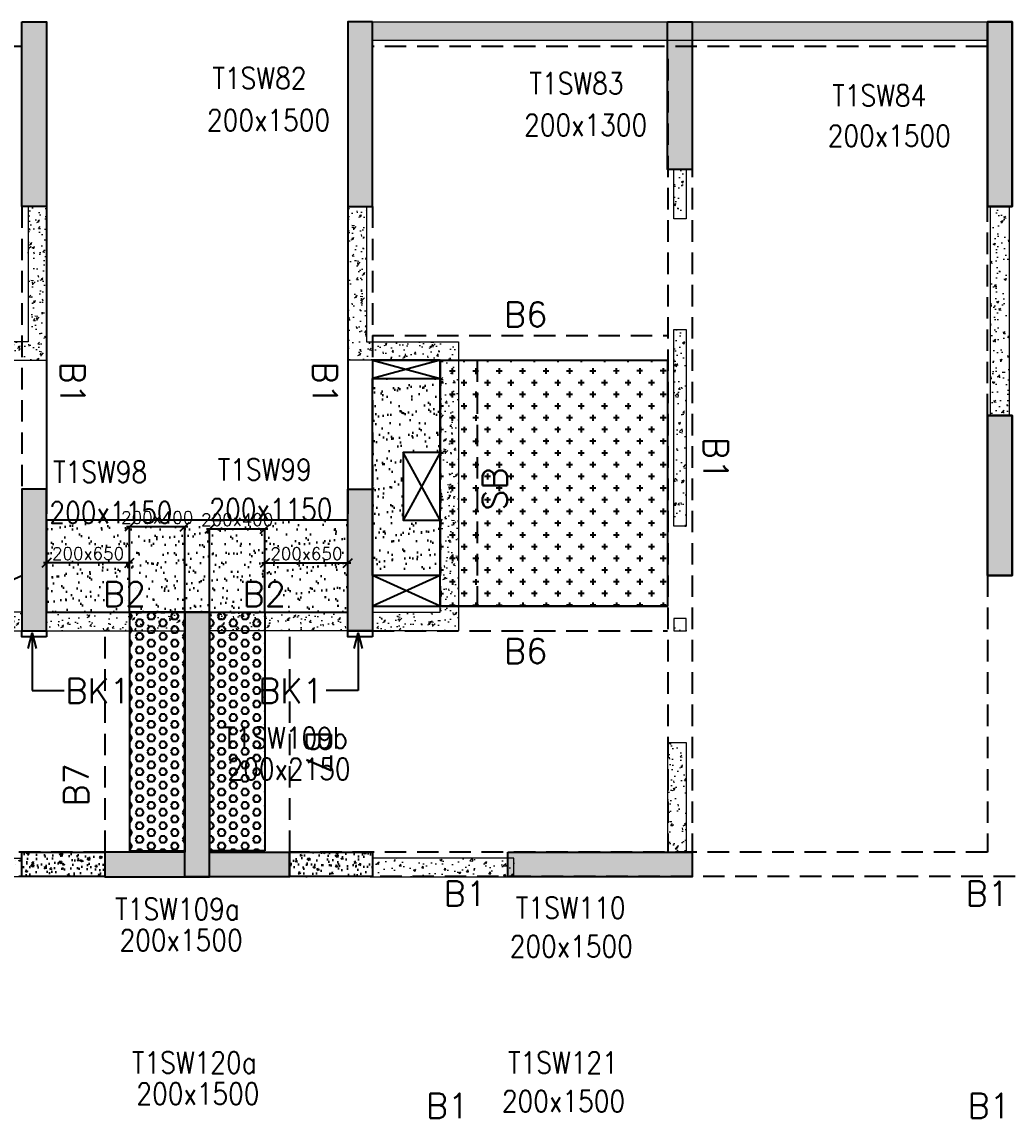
# Model space of a CAD drawing. Header units: millimetres. Extents: x 1078357 to 2594950, y -4969473 to -4636555.
# Drawn here: x 1633383 to 1641433, y -4661409 to -4652496 of the extents above; entities that cross this region are included whole.
import ezdxf

# ---------------------------------------------------------------- set-up
doc = ezdxf.new("R2010")
doc.units = ezdxf.units.MM
doc.header["$PDMODE"] = 35
for name, pattern in [('CONTINOUS', [0]), ('HIDDEN', [0.375, 0.25, -0.125]), ('New Retail block$0$CONTINOUS', [0])]:
    doc.linetypes.add(name, pattern=pattern)
doc.layers.get('0').update_dxf_attribs({"lineweight": 0})
doc.layers.get('Defpoints').update_dxf_attribs({"lineweight": 0})
for name, color, linetype, lineweight in [('A-_ANOTDIMA_D-', 6, 'Continuous', 13), ('COL. NO.', 30, 'Continuous', 25), ('COL. SIZE', 7, 'Continuous', 25), ('DIM', 9, 'Continuous', 25), ('HATCH', 8, 'Continuous', 30), ('RCC UPSTAND', 43, 'Continuous', 30), ('S-NON STR RCC WALL', 8, 'Continuous', 0)]:
    doc.layers.add(name, color=color, linetype=linetype, lineweight=lineweight)
for name, color, linetype in [('B-200x325', 201, 'HIDDEN'), ('B-200x375', 41, 'HIDDEN'), ('B-200x650', 241, 'HIDDEN'), ('B-300xSLAB THK.', 151, 'Continuous'), ('BK1-200x650', 241, 'HIDDEN'), ('DC BEAM NO.', 7, 'Continuous'), ('DROP SLAB', 8, 'Continuous'), ('NON STR. RCC WALL', 6, 'Continuous'), ('S-COLUMN_SHEAR WALL', 1, 'Continuous'), ('S-PROJECTION', 54, 'New Retail block$0$CONTINOUS'), ('SLAB FOLD', 8, 'Continuous')]:
    doc.layers.add(name, color=color, linetype=linetype)
doc.styles.add('Roman', font='romans')
doc.styles.add('ROMANS', font='romans.shx', dxfattribs={"width": 0.85})
doc.dimstyles.new('HARESH', dxfattribs={"dimtxt": 150, "dimasz": 75, "dimexe": 0, "dimexo": 0, "dimgap": 25, "dimtad": 1, "dimdec": 0, "dimdsep": 46, "dimtxsty": 'Roman', "dimblk": 'OBLIQUE', "dimcen": 225, "dimdle": 25, "dimclrd": 2, "dimclre": 2, "dimclrt": 7, "dimadec": 8, "dimazin": 1, "dimtfac": 1, "dimtdec": 0, "dimtmove": 0, "dimatfit": 0, "dimfxl": 1, "dimlwd": -1, "dimlwe": -1, "dimarcsym": 0})
pattern_1 = [(50, (-4755937.19, 23343877.28), (182.184669, -15.9390855), [19.05, -209.55]), (355, (-4755937.19, 23343877.28), (-35.2434214, 191.0568452), [15.24, -167.6405842]), (100.4514447, (-4755922, 23343875.95), (146.9412471, 175.1177519), [16.1900088, -178.0902446]), (46.1842, (-4755937.19, 23343928.08), (271.0790409, -42.042328), [28.575, -314.325]), (96.6355576, (-4755914.6, 23343924.58), (237.404134, 247.4261246), [24.2850231, -267.1356082]), (351.1841512, (-4755937.2, 23343928.08), (237.404134, 247.4261246), [22.859967, -251.459732]), (21, (-4755911.79, 23343915.38), (151.6143913, -102.2651982), [19.05, -209.55]), (326, (-4755911.79, 23343915.38), (61.8020283, 184.1879661), [15.24, -167.64]), (71.451445, (-4755899.15, 23343906.86), (213.4164193, 81.9227689), [16.1900088, -178.0899376]), (37.5, (-4755937.19, 23343877.28), (3.08860325, 84.55503887), [0, -165.608, 0, -170.18, 0, -168.275]), (7.5, (-4755937.19, 23343877.28), (66.8196625, 100.18057482), [0, -97.028, 0, -161.798, 0, -64.135]), (327.5, (-4755993.83, 23343877.28), (135.59059517, -5.728744), [0, -63.5, 0, -198.12, 0, -262.89]), (317.5, (-4756019.23, 23343877.28), (148.1291814, 25.42649103), [0, -82.55, 0, -131.572, 0, -186.69])]
pattern_2 = [(180, (1586158.456, -4470491.11), (-7e-15, -54.992613), [31.75, -63.5]), (300, (1586158.456, -4470491.11), (47.625, 27.496307), [31.75, -63.5]), (240, (1586126.706, -4470491.11), (47.625, -27.496307), [31.75, -63.5])]
pattern_3 = [(140, (-1561941.7, -7196665.7), (12.550427, 143.4520365), [15, -165]), (85, (-1561941.7, -7196665.7), (-150.438427, -27.7502667), [12, -132]), (190.4514445, (-1561940.65, -7196653.75), (-137.887998, 115.7017693), [12.7480384, -140.2284224]), (136.1842, (-1561981.7, -7196665.7), (33.103856, 213.448266), [22.5, -247.5]), (186.6356355, (-1561978.94, -7196647.91), (-194.82372, 186.932389), [19.122068, -210.342752]), (81.184164, (-1561981.7, -7196665.7), (-194.82372, 186.932389), [18, -198]), (111, (-1561971.7, -7196645.7), (80.523778, 119.3814104), [15, -165]), (56, (-1561971.7, -7196645.7), (-145.030009, 48.6630664), [12, -132]), (161.4514447, (-1561964.99, -7196635.75), (-64.5062306, 168.0444753), [12.748038, -140.2284224]), (127.5, (-1561941.7, -7196665.7), (-66.57877077, 2.43197106), [0, -130.4, 0, -134, 0, -132.5]), (97.5, (-1561941.7, -7196665.7), (-78.8823424, 52.6139075), [0, -76.4, 0, -127.4, 0, -50.5]), (57.5, (-1561941.7, -7196710.3), (4.51097435, 106.7644872), [0, -50, 0, -156, 0, -207]), (47.5, (-1561941.7, -7196730.3), (-20.0209965, 116.6372339), [0, -65, 0, -103.6, 0, -147])]

# ---------------------------------------------------------------- blocks, each defined once
blk = doc.blocks.new('_Oblique')
at = {"color": 0, "linetype": 'ByBlock', "lineweight": -2}
blk.add_line((-0.5, -0.5), (0.5, 0.5), dxfattribs=at)
blk = doc.blocks.new('*D1186')
at = {"layer": 'Defpoints', "color": 0, "ltscale": 700, "transparency": 16777216}
for p in [(1634258, -4656600.6), (1634258, -4657295.6, 0), (1634708.1, -4657295.6, 0)]:
    blk.add_point(p, dxfattribs=at)
at = {"layer": 'DIM', "color": 2, "ltscale": 700, "transparency": 16777216}
for p, q in [((1634733.1, -4656600.6), (1634233, -4656600.6)), ((1634258, -4657295.6), (1634258, -4656600.6)), ((1634708.1, -4657295.6), (1634708.1, -4656600.6))]:
    blk.add_line(p, q, dxfattribs=at)
at = {"layer": 'DIM', "color": 2, "ltscale": 700, "transparency": 16777216, "xscale": 75, "yscale": 75, "zscale": 75, "rotation": 180}
blk.add_blockref('_Oblique', (1634258, -4656600.6), dxfattribs=at)
at = {"layer": 'DIM', "color": 2, "ltscale": 700, "transparency": 16777216, "xscale": 75, "yscale": 75, "zscale": 75}
blk.add_blockref('_Oblique', (1634708.1, -4656600.6), dxfattribs=at)
at = {"layer": 'DIM', "color": 7, "ltscale": 700, "transparency": 16777216, "insert": (1634483, -4656525.6), "char_height": 150, "attachment_point": 5, "style": 'Roman'}
blk.add_mtext('{\\H0.666667x;200x400}', dxfattribs=at)
blk = doc.blocks.new('*D1187')
at = {"layer": 'Defpoints', "color": 0, "ltscale": 700, "transparency": 16777216}
for p in [(1633583.3, -4656893.5), (1633583.3, -4657295.6, 0), (1634258, -4657295.6, 0)]:
    blk.add_point(p, dxfattribs=at)
at = {"layer": 'DIM', "color": 2, "ltscale": 700, "transparency": 16777216}
for p, q in [((1634283, -4656893.5), (1633558.3, -4656893.5)), ((1633583.3, -4657295.6), (1633583.3, -4656893.5)), ((1634258, -4657295.6), (1634258, -4656893.5))]:
    blk.add_line(p, q, dxfattribs=at)
at = {"layer": 'DIM', "color": 2, "ltscale": 700, "transparency": 16777216, "xscale": 75, "yscale": 75, "zscale": 75, "rotation": 180}
blk.add_blockref('_Oblique', (1633583.3, -4656893.5), dxfattribs=at)
at = {"layer": 'DIM', "color": 2, "ltscale": 700, "transparency": 16777216, "xscale": 75, "yscale": 75, "zscale": 75}
blk.add_blockref('_Oblique', (1634258, -4656893.5), dxfattribs=at)
at = {"layer": 'DIM', "color": 7, "ltscale": 700, "transparency": 16777216, "insert": (1633920.6, -4656818.5), "char_height": 150, "attachment_point": 5, "style": 'Roman'}
blk.add_mtext('{\\H0.666667x;200x650}', dxfattribs=at)
blk = doc.blocks.new('*D1188')
at = {"layer": 'Defpoints', "color": 0, "ltscale": 700, "transparency": 16777216}
for p in [(1635358.2, -4656618.8), (1634908.1, -4657295.6, 0), (1635358.2, -4657295.6, 0)]:
    blk.add_point(p, dxfattribs=at)
at = {"layer": 'DIM', "color": 2, "ltscale": 700, "transparency": 16777216}
for p, q in [((1634883.1, -4656618.8), (1635383.2, -4656618.8)), ((1634908.1, -4657295.6), (1634908.1, -4656618.8)), ((1635358.2, -4657295.6), (1635358.2, -4656618.8))]:
    blk.add_line(p, q, dxfattribs=at)
at = {"layer": 'DIM', "color": 2, "ltscale": 700, "transparency": 16777216, "xscale": 75, "yscale": 75, "zscale": 75, "rotation": 180}
blk.add_blockref('_Oblique', (1634908.1, -4656618.8), dxfattribs=at)
at = {"layer": 'DIM', "color": 2, "ltscale": 700, "transparency": 16777216, "xscale": 75, "yscale": 75, "zscale": 75}
blk.add_blockref('_Oblique', (1635358.2, -4656618.8), dxfattribs=at)
at = {"layer": 'DIM', "color": 7, "ltscale": 700, "transparency": 16777216, "insert": (1635133.2, -4656543.8), "char_height": 150, "attachment_point": 5, "style": 'Roman'}
blk.add_mtext('{\\H0.666667x;200x400}', dxfattribs=at)
blk = doc.blocks.new('*D1189')
at = {"layer": 'Defpoints', "color": 0, "ltscale": 700, "transparency": 16777216}
for p in [(1636033.1, -4656895.5), (1635358.2, -4657295.6, 0), (1636033.1, -4657295.6, 0)]:
    blk.add_point(p, dxfattribs=at)
at = {"layer": 'DIM', "color": 2, "ltscale": 700, "transparency": 16777216}
for p, q in [((1635333.2, -4656895.5), (1636058.1, -4656895.5)), ((1635358.2, -4657295.6), (1635358.2, -4656895.5)), ((1636033.1, -4657295.6), (1636033.1, -4656895.5))]:
    blk.add_line(p, q, dxfattribs=at)
at = {"layer": 'DIM', "color": 2, "ltscale": 700, "transparency": 16777216, "xscale": 75, "yscale": 75, "zscale": 75, "rotation": 180}
blk.add_blockref('_Oblique', (1635358.2, -4656895.5), dxfattribs=at)
at = {"layer": 'DIM', "color": 2, "ltscale": 700, "transparency": 16777216, "xscale": 75, "yscale": 75, "zscale": 75}
blk.add_blockref('_Oblique', (1636033.1, -4656895.5), dxfattribs=at)
at = {"layer": 'DIM', "color": 7, "ltscale": 700, "transparency": 16777216, "insert": (1635695.7, -4656820.5), "char_height": 150, "attachment_point": 5, "style": 'Roman'}
blk.add_mtext('{\\H0.666667x;200x650}', dxfattribs=at)
blk = doc.blocks.new('G$CD63B60BD')
at = {"layer": 'COL. NO.', "linetype": 'Continuous', "style": 'ROMANS', "width": 0.85}
for s, p in [('T1SW82', (51473.7, 15355.1, -320.4)), ('T1SW83', (54051.3, 15312.4, -320.4)), ('T1SW84', (56513, 15214, -320.4)), ('T1SW98', (50178.3, 12153.5, -320.4)), ('T1SW99', (51515.8, 12172.6, -320.4)), ('T1SW109b', (51560.1, 9990.9, -320.4)), ('T1SW109a', (50682.7, 8599.4, -320.4)), ('T1SW110', (53940.3, 8609.2, -320.4)), ('T1SW120a', (50819.1, 7351, -320.4)), ('T1SW121', (53876.8, 7350.6, -320.4))]:
    blk.add_text(s, height=175, dxfattribs=at).set_placement(p)
at = {"layer": 'COL. SIZE', "linetype": 'Continuous', "style": 'ROMANS', "width": 0.85}
for s, p in [('200x1500', (51429.5, 15013.4, -320.4)), ('200x1300', (54007.9, 14974.9, -320.4)), ('200x1500', (56476.2, 14886.5, -320.4)), ('200x1150', (50147.8, 11824.4, -320.4)), ('200x1150', (51448.7, 11849.2, -320.4)), ('200x2150', (51596.4, 9737.5, -320.4)), ('200x1500', (50719, 8346, -320.4)), ('200x1500', (53891.1, 8295.7, -320.4)), ('200x1500', (50855.3, 7097.7, -320.4)), ('200x1500', (53827.7, 7037.1, -320.4))]:
    blk.add_text(s, height=175, dxfattribs=at).set_placement(p)

msp = doc.modelspace()

# ---------------------------------------------------------------- hatches: boundary and pattern name
at = {"layer": 'DROP SLAB'}
h = msp.add_hatch(dxfattribs=at)
h.set_pattern_fill('CROSS', color=8, scale=15, angle=179.96921)
h.set_pattern_definition([(180.03079016, (-1680958.44, 9385210.29), (-95.1987999, -95.3011726), [47.625, -142.875]), (270.03079016, (-1680982.26, 9385234.09), (95.3011726, -95.1987999), [47.625, -142.875])])
h.paths.add_polyline_path([(1636783.3, -4655246.4), (1638633.3, -4655246.4), (1638633.3, -4657246.2), (1636783.3, -4657246.2)])
at = {"layer": 'HATCH'}
h = msp.add_hatch(dxfattribs=at)
h.set_pattern_fill('AR-SAND', color=8, scale=3, angle=179.97015)
h.set_pattern_definition([(37.47015413, (-3398649.69, 18703112.5), (-4.72361136, 146.8264517), [0, -115.824, 0, -129.54, 0, -123.825]), (7.4701541, (-3398649.69, 18703112.5), (134.9689868, 214.9772528), [0, -62.484, 0, -104.394, 0, -40.005]), (327.4701541, (-3398743.42, 18703112.55), (237.2979035, 0.3075449), [0, -38.1, 0, -137.16, 0, -179.07]), (317.4701541, (-3398743.42, 18703112.55), (229.1017424, 66.759465), [0, -19.05, 0, -89.916, 0, -102.87])])
h.paths.add_polyline_path([(1636233.3, -4655396.1), (1636783.3, -4655396.1), (1636783.3, -4655996.2), (1636483.3, -4655996.2), (1636483.3, -4656546.1), (1636783.3, -4656546.1), (1636783.3, -4656996.1), (1636233.3, -4656996.1)])
h = msp.add_hatch(dxfattribs=at)
h.set_pattern_fill('AR-SAND', color=8, scale=3, angle=179.97015)
h.set_pattern_definition([(37.4701541, (-2388224.65, 14019043.26), (-4.72361136, 146.8264517), [0, -115.824, 0, -129.54, 0, -123.825]), (7.4701541, (-2388224.65, 14019043.26), (134.9689868, 214.9772528), [0, -62.484, 0, -104.394, 0, -40.005]), (327.4701541, (-2388318.38, 14019043.31), (237.2979035, 0.3075449), [0, -38.1, 0, -137.16, 0, -179.07]), (317.4701541, (-2388318.38, 14019043.31), (229.1017424, 66.759465), [0, -19.05, 0, -89.916, 0, -102.87])])
h.paths.add_polyline_path([(1636033.3, -4656546.1), (1633583.3, -4656546.1), (1633583.6, -4657296.1), (1636033.6, -4657296.1)])
h = msp.add_hatch(dxfattribs=at)
h.set_pattern_fill('AR-SAND', color=8, scale=3, angle=179.97015)
h.set_pattern_definition([(37.4701541, (-2388224.74, 14019043.26), (-4.72361136, 146.8264517), [0, -115.824, 0, -129.54, 0, -123.825]), (7.4701541, (-2388224.74, 14019043.26), (134.9689868, 214.9772528), [0, -62.484, 0, -104.394, 0, -40.005]), (327.4701541, (-2388318.47, 14019043.31), (237.2979035, 0.3075449), [0, -38.1, 0, -137.16, 0, -179.07]), (317.4701541, (-2388318.47, 14019043.31), (229.1017424, 66.759465), [0, -19.05, 0, -89.916, 0, -102.87])])
h.paths.add_polyline_path([(1636033.5, -4656696.1), (1633583.5, -4656696.1), (1633583.5, -4657296.1), (1636033.5, -4657296.1)])
at = {"layer": 'RCC UPSTAND'}
h = msp.add_hatch(dxfattribs=at)
h.set_pattern_fill('AR-CONC', color=8, scale=20, angle=90)
h.set_pattern_definition(pattern_3)
h.paths.add_polyline_path([(1633383.3, -4659246.1), (1634058.3, -4659246.1), (1634058.3, -4659446), (1633383.3, -4659446)])
h = msp.add_hatch(dxfattribs=at)
h.set_pattern_fill('AR-CONC', color=8, scale=20, angle=90)
h.set_pattern_definition(pattern_3)
h.paths.add_polyline_path([(1635558.3, -4659246), (1636233.3, -4659246), (1636233.3, -4659446), (1635558.3, -4659446)])
at = {"layer": 'S-COLUMN_SHEAR WALL', "lineweight": 25}
h = msp.add_hatch(color=1, dxfattribs=at)
h.dxf.hatch_style = 1
h.paths.add_polyline_path([(1633383.3, -4652496.2), (1633583.3, -4652496.2), (1633583.3, -4653996.1), (1633383.3, -4653996.1)])
at = {"layer": 'S-COLUMN_SHEAR WALL', "lineweight": 25, "extrusion": (1.00316e-06, 1.91639e-11, 1)}
h = msp.add_hatch(color=1, dxfattribs=at)
h.dxf.hatch_style = 1
h.paths.add_polyline_path([(1636233.3, -4652496.2), (1636033.3, -4652496.2), (1636033.3, -4653996.1), (1636233.3, -4653996.1)])
at = {"layer": 'S-COLUMN_SHEAR WALL', "lineweight": 25}
h = msp.add_hatch(color=1, dxfattribs=at)
h.dxf.hatch_style = 1
h.paths.add_polyline_path([(1638633.3, -4653696.2), (1638833.3, -4653696.2), (1638833.3, -4652496.2), (1638633.3, -4652496.2)])
at = {"layer": 'S-COLUMN_SHEAR WALL', "lineweight": 25, "extrusion": (-1.00316e-06, 2.11765e-11, 1)}
h = msp.add_hatch(color=1, dxfattribs=at)
h.dxf.hatch_style = 1
h.paths.add_polyline_path([(1641233.3, -4652496.2), (1641433.3, -4652496.2), (1641433.3, -4653996.1), (1641233.3, -4653996.1)])
at = {"layer": 'S-COLUMN_SHEAR WALL', "lineweight": 25, "extrusion": (1.00316e-06, 1.91639e-11, 1)}
h = msp.add_hatch(color=1, dxfattribs=at)
h.dxf.hatch_style = 1
h.paths.add_polyline_path([(1641433.3, -4652496.2), (1641233.3, -4652496.2), (1641233.3, -4653996.1), (1641433.3, -4653996.1)])
at = {"layer": 'S-COLUMN_SHEAR WALL', "lineweight": 25, "extrusion": (-1.00316e-06, 2.11765e-11, 1)}
h = msp.add_hatch(color=1, dxfattribs=at)
h.dxf.hatch_style = 1
h.paths.add_polyline_path([(1641233.3, -4656996.1), (1641433.3, -4656996.1), (1641433.3, -4655696.1), (1641233.3, -4655696.1)])
at = {"layer": 'S-COLUMN_SHEAR WALL', "lineweight": 25, "extrusion": (1.00316e-06, 1.91639e-11, 1)}
h = msp.add_hatch(color=1, dxfattribs=at)
h.dxf.hatch_style = 1
h.paths.add_polyline_path([(1641433.3, -4656996.1), (1641233.3, -4656996.1), (1641233.3, -4655696.1), (1641433.3, -4655696.1)])
at = {"layer": 'S-COLUMN_SHEAR WALL', "lineweight": 25}
h = msp.add_hatch(color=1, dxfattribs=at)
h.dxf.hatch_style = 1
h.paths.add_polyline_path([(1633383.3, -4657446.2), (1633583.3, -4657446.2), (1633583.3, -4656296.2), (1633383.3, -4656296.2)])
at = {"layer": 'S-COLUMN_SHEAR WALL', "lineweight": 25, "extrusion": (1.00316e-06, 1.91639e-11, 1)}
h = msp.add_hatch(color=1, dxfattribs=at)
h.dxf.hatch_style = 1
h.paths.add_polyline_path([(1636233.3, -4657446.2), (1636033.3, -4657446.2), (1636033.3, -4656296.1), (1636233.3, -4656296.1)])
at = {"layer": 'S-COLUMN_SHEAR WALL', "lineweight": 25}
h = msp.add_hatch(color=1, dxfattribs=at)
h.dxf.hatch_style = 1
h.paths.add_polyline_path([(1634708.3, -4659246.2), (1634058.3, -4659246.2), (1634058.3, -4659446.2), (1634908.3, -4659446.2), (1634908.3, -4657296.2), (1634708.3, -4657296.2)])
at = {"layer": 'S-COLUMN_SHEAR WALL', "lineweight": 25, "extrusion": (1.00316e-06, 1.91639e-11, 1)}
h = msp.add_hatch(color=1, dxfattribs=at)
h.dxf.hatch_style = 1
h.paths.add_polyline_path([(1634908.3, -4659246.2), (1635558.3, -4659246.2), (1635558.3, -4659446.2), (1634708.3, -4659446.2), (1634708.3, -4657296.2), (1634908.3, -4657296.2)])
at = {"layer": 'S-COLUMN_SHEAR WALL', "lineweight": 25}
h = msp.add_hatch(color=1, dxfattribs=at)
h.dxf.hatch_style = 1
h.paths.add_polyline_path([(1637333.3, -4659246.1), (1638833.3, -4659246.1), (1638833.3, -4659446.1), (1637333.3, -4659446.1)])
at = {"layer": 'S-NON STR RCC WALL'}
h = msp.add_hatch(dxfattribs=at)
h.set_pattern_fill('AR-CONC', color=256, angle=180)
h.set_pattern_definition([(50, (-5853161.9, 28027896.47), (182.184669, -15.93908554), [19.05, -209.55]), (355, (-5853161.9, 28027896.47), (-35.2434214, 191.0568452), [15.24, -167.6405842]), (100.4514447, (-5853146.72, 28027895.14), (146.9412471, 175.1177519), [16.1900088, -178.0902446]), (46.1842, (-5853161.9, 28027947.27), (271.0790409, -42.042328), [28.575, -314.325]), (96.6355576, (-5853139.31, 28027943.77), (237.404134, 247.4261246), [24.2850231, -267.1356082]), (351.1841512, (-5853161.9, 28027947.27), (237.404134, 247.4261246), [22.859967, -251.459732]), (21, (-5853136.5, 28027934.57), (151.6143913, -102.2651982), [19.05, -209.55]), (326, (-5853136.5, 28027934.57), (61.8020283, 184.1879661), [15.24, -167.64]), (71.451445, (-5853123.87, 28027926.05), (213.4164193, 81.9227689), [16.1900088, -178.0899376]), (37.5, (-5853161.9, 28027896.47), (3.08860325, 84.55503887), [0, -165.608, 0, -170.18, 0, -168.275]), (7.5, (-5853161.9, 28027896.47), (66.8196625, 100.18057482), [0, -97.028, 0, -161.798, 0, -64.135]), (327.5, (-5853218.545, 28027896.47), (135.59059517, -5.72874399), [0, -63.5, 0, -198.12, 0, -262.89]), (317.5, (-5853243.95, 28027896.47), (148.1291814, 25.42649103), [0, -82.55, 0, -131.572, 0, -186.69])])
h.paths.add_polyline_path([(1636236.4, -4652496.1), (1641233.5, -4652496.1), (1641233.5, -4652646.1), (1636236.4, -4652646.1)])
h = msp.add_hatch(dxfattribs=at)
h.set_pattern_fill('AR-CONC', color=256, angle=180)
h.set_pattern_definition([(50, (1638746.53, -4660402.88), (182.1847, -15.939), [19.05, -209.55]), (355, (1638746.53, -4660402.88), (-35.2434, 191.057), [15.24, -167.6406]), (100.4514, (1638761.71, -4660404.2), (146.9412, 175.1178), [16.19, -178.09]), (46.1842, (1638746.53, -4660352.08), (271.079, -42.042), [28.575, -314.325]), (96.6356, (1638769.12, -4660355.58), (237.404, 247.426), [24.285, -267.136]), (351.184, (1638746.53, -4660352.08), (237.404, 247.426), [22.86, -251.46]), (21, (1638771.93, -4660364.78), (151.6144, -102.2652), [19.05, -209.55]), (326, (1638771.93, -4660364.78), (61.802, 184.188), [15.24, -167.64]), (71.4514, (1638784.57, -4660373.3), (213.4164, 81.923), [16.19, -178.09]), (37.5, (1638746.53, -4660402.877), (3.0886, 84.55504), [0, -165.608, 0, -170.18, 0, -168.275]), (7.5, (1638746.53, -4660402.88), (66.8197, 100.1806), [0, -97.028, 0, -161.798, 0, -64.135]), (327.5, (1638689.89, -4660402.88), (135.5906, -5.72874), [0, -63.5, 0, -198.12, 0, -262.89]), (317.5, (1638664.49, -4660402.88), (148.1292, 25.4265), [0, -82.55, 0, -131.572, 0, -186.69])])
h.paths.add_polyline_path([(1638683.5, -4653696.2), (1638783.5, -4653696.2), (1638783.5, -4654096.1), (1638683.5, -4654096.1)])
h = msp.add_hatch(dxfattribs=at)
h.set_pattern_fill('AR-CONC', color=256)
h.set_pattern_definition(pattern_1)
h.paths.add_polyline_path([(1632683.5, -4655096.1), (1632683.5, -4657446.1), (1633383.5, -4657446.1), (1633383.5, -4657296.1), (1632833.5, -4657296.1), (1632833.5, -4655246.1), (1633583.5, -4655246.1), (1633583.5, -4653996.1), (1633433.5, -4653996.1), (1633433.5, -4655096.1)])
h = msp.add_hatch(dxfattribs=at)
h.set_pattern_fill('AR-CONC', color=256, angle=180)
h.set_pattern_definition(pattern_1)
h.paths.add_polyline_path([(1636933.5, -4655096.1), (1636933.5, -4657446.1), (1636233.5, -4657446.1), (1636233.5, -4657296.1), (1636783.5, -4657296.1), (1636783.5, -4655246.1), (1636033.5, -4655246.1), (1636033.5, -4653996.1), (1636183.5, -4653996.1), (1636183.5, -4655096.1)])
at = {"layer": 'S-NON STR RCC WALL', "ltscale": 700}
h = msp.add_hatch(dxfattribs=at)
h.set_pattern_fill('AR-CONC', color=256)
h.set_pattern_definition([(50, (508142.2, 23899.88), (182.184669, -15.9390855), [19.05, -209.55]), (355, (508142.2, 23899.88), (-35.2434214, 191.056845), [15.24, -167.640584]), (100.4514447, (508157.38, 23898.56), (146.941247, 175.117752), [16.190009, -178.0902446]), (46.1842, (508142.2, 23950.68), (271.079041, -42.042328), [28.575, -314.325]), (96.6355576, (508164.78, 23947.18), (237.404134, 247.426125), [24.285023, -267.135608]), (351.184151, (508142.2, 23950.68), (237.404134, 247.426125), [22.859967, -251.459732]), (21, (508167.6, 23937.98), (151.6143913, -102.265198), [19.05, -209.55]), (326, (508167.6, 23937.98), (61.802028, 184.187966), [15.24, -167.64]), (71.451445, (508180.23, 23929.46), (213.416419, 81.922769), [16.190009, -178.0899376]), (37.5, (508142.195, 23899.884), (3.08860325, 84.5550389), [0, -165.608, 0, -170.18, 0, -168.275]), (7.5, (508142.195, 23899.88), (66.8196625, 100.1805748), [0, -97.028, 0, -161.798, 0, -64.135]), (327.5, (508085.55, 23899.884), (135.5905952, -5.728744), [0, -63.5, 0, -198.12, 0, -262.89]), (317.5, (508060.15, 23899.88), (148.1291814, 25.426491), [0, -82.55, 0, -131.572, 0, -186.69])])
h.paths.add_polyline_path([(1641258.5, -4653996.1), (1641408.5, -4653996.1), (1641408.5, -4655696.1), (1641258.5, -4655696.1)])
at = {"layer": 'S-NON STR RCC WALL'}
h = msp.add_hatch(dxfattribs=at)
h.set_pattern_fill('AR-CONC', color=256, angle=180)
h.set_pattern_definition([(50, (2735971.25, -9344422.06), (182.184669, -15.9390855), [19.05, -209.55]), (355, (2735971.25, -9344422.06), (-35.2434214, 191.056845), [15.24, -167.640584]), (100.4514447, (2735986.43, -9344423.4), (146.941247, 175.117752), [16.190009, -178.0902446]), (46.1842, (2735971.25, -9344371.26), (271.079041, -42.042328), [28.575, -314.325]), (96.6355576, (2735993.84, -9344374.77), (237.404134, 247.426125), [24.285023, -267.135608]), (351.184151, (2735971.25, -9344371.26), (237.404134, 247.426125), [22.859967, -251.459732]), (21, (2735996.65, -9344383.96), (151.6143913, -102.265198), [19.05, -209.55]), (326, (2735996.65, -9344383.96), (61.802028, 184.187966), [15.24, -167.64]), (71.451445, (2736009.28, -9344392.49), (213.416419, 81.922769), [16.190009, -178.0899376]), (37.5, (2735971.25, -9344422.064), (3.08860325, 84.5550389), [0, -165.608, 0, -170.18, 0, -168.275]), (7.5, (2735971.25, -9344422.06), (66.8196625, 100.1805748), [0, -97.028, 0, -161.798, 0, -64.135]), (327.5, (2735914.606, -9344422.064), (135.5905952, -5.728744), [0, -63.5, 0, -198.12, 0, -262.89]), (317.5, (2735889.21, -9344422.06), (148.1291814, 25.426491), [0, -82.55, 0, -131.572, 0, -186.69])])
h.paths.add_polyline_path([(1638683.5, -4654996.1), (1638783.5, -4654996.1), (1638783.5, -4656596.1), (1638683.5, -4656596.1)])
h = msp.add_hatch(dxfattribs=at)
h.set_pattern_fill('AR-CONC', color=256)
h.set_pattern_definition(pattern_1)
h.paths.add_polyline_path([(1634708.5, -4657296.1), (1633583.5, -4657296.1), (1633583.5, -4657446.1), (1634708.5, -4657446.1)])
h = msp.add_hatch(dxfattribs=at)
h.set_pattern_fill('AR-CONC', color=256, angle=180)
h.set_pattern_definition(pattern_1)
h.paths.add_polyline_path([(1634908.5, -4657296.1), (1636033.5, -4657296.1), (1636033.5, -4657446.1), (1634908.5, -4657446.1)])
h = msp.add_hatch(dxfattribs=at)
h.set_pattern_fill('AR-CONC', color=256, angle=180)
h.set_pattern_definition([(50, (2735958.03, -9345786.73), (182.184669, -15.9390855), [19.05, -209.55]), (355, (2735958.03, -9345786.73), (-35.2434214, 191.056845), [15.24, -167.640584]), (100.4514447, (2735973.22, -9345788.06), (146.941247, 175.117752), [16.190009, -178.0902446]), (46.1842, (2735958.03, -9345735.93), (271.079041, -42.042328), [28.575, -314.325]), (96.6355576, (2735980.62, -9345739.43), (237.404134, 247.426125), [24.285023, -267.135608]), (351.184151, (2735958.03, -9345735.93), (237.404134, 247.426125), [22.859967, -251.459732]), (21, (2735983.43, -9345748.63), (151.6143913, -102.265198), [19.05, -209.55]), (326, (2735983.43, -9345748.63), (61.802028, 184.187966), [15.24, -167.64]), (71.451445, (2735996.07, -9345757.15), (213.416419, 81.922769), [16.190009, -178.0899376]), (37.5, (2735958.034, -9345786.73), (3.08860325, 84.5550389), [0, -165.608, 0, -170.18, 0, -168.275]), (7.5, (2735958.03, -9345786.73), (66.8196625, 100.1805748), [0, -97.028, 0, -161.798, 0, -64.135]), (327.5, (2735901.39, -9345786.73), (135.5905952, -5.728744), [0, -63.5, 0, -198.12, 0, -262.89]), (317.5, (2735875.99, -9345786.73), (148.1291814, 25.426491), [0, -82.55, 0, -131.572, 0, -186.69])])
h.paths.add_polyline_path([(1638683.5, -4657446.1), (1638783.5, -4657446.1), (1638783.5, -4657346.1), (1638683.5, -4657346.1)])
h = msp.add_hatch(dxfattribs=at)
h.set_pattern_fill('AR-CONC', color=256, angle=180)
h.set_pattern_definition([(50, (-5812901.65, 28027896.46), (182.184669, -15.93908554), [19.05, -209.55]), (355, (-5812901.65, 28027896.46), (-35.2434214, 191.0568452), [15.24, -167.6405842]), (100.4514447, (-5812886.47, 28027895.14), (146.9412471, 175.1177519), [16.1900088, -178.0902446]), (46.1842, (-5812901.65, 28027947.26), (271.0790409, -42.042328), [28.575, -314.325]), (96.6355576, (-5812879.06, 28027943.76), (237.404134, 247.4261246), [24.2850231, -267.1356082]), (351.1841512, (-5812901.65, 28027947.26), (237.404134, 247.4261246), [22.859967, -251.459732]), (21, (-5812876.25, 28027934.56), (151.6143913, -102.2651982), [19.05, -209.55]), (326, (-5812876.25, 28027934.56), (61.8020283, 184.1879661), [15.24, -167.64]), (71.451445, (-5812863.61, 28027926.04), (213.4164193, 81.9227689), [16.1900088, -178.0899376]), (37.5, (-5812901.65, 28027896.463), (3.08860325, 84.55503887), [0, -165.608, 0, -170.18, 0, -168.275]), (7.5, (-5812901.65, 28027896.46), (66.8196625, 100.18057482), [0, -97.028, 0, -161.798, 0, -64.135]), (327.5, (-5812958.29, 28027896.46), (135.59059517, -5.72874399), [0, -63.5, 0, -198.12, 0, -262.89]), (317.5, (-5812983.69, 28027896.46), (148.1291814, 25.42649103), [0, -82.55, 0, -131.572, 0, -186.69])])
h.paths.add_polyline_path([(1638633.5, -4658356.1), (1638783.5, -4658356.1), (1638783.5, -4659246), (1638633.5, -4659246)])
at = {"layer": 'S-NON STR RCC WALL', "ltscale": 700}
h = msp.add_hatch(dxfattribs=at)
h.set_pattern_fill('AR-CONC', color=256)
h.set_pattern_definition([(50, (508142.2, 15349.83), (182.184669, -15.9390855), [19.05, -209.55]), (355, (508142.2, 15349.83), (-35.2434214, 191.056845), [15.24, -167.640584]), (100.4514447, (508157.38, 15348.5), (146.941247, 175.117752), [16.190009, -178.0902446]), (46.1842, (508142.2, 15400.63), (271.079041, -42.042328), [28.575, -314.325]), (96.6355576, (508164.78, 15397.13), (237.404134, 247.426125), [24.285023, -267.135608]), (351.184151, (508142.2, 15400.63), (237.404134, 247.426125), [22.859967, -251.459732]), (21, (508167.6, 15387.93), (151.6143913, -102.265198), [19.05, -209.55]), (326, (508167.6, 15387.93), (61.802028, 184.187966), [15.24, -167.64]), (71.451445, (508180.23, 15379.41), (213.416419, 81.922769), [16.190009, -178.0899376]), (37.5, (508142.195, 15349.83), (3.08860325, 84.5550389), [0, -165.608, 0, -170.18, 0, -168.275]), (7.5, (508142.195, 15349.83), (66.8196625, 100.1805748), [0, -97.028, 0, -161.798, 0, -64.135]), (327.5, (508085.55, 15349.83), (135.5905952, -5.728744), [0, -63.5, 0, -198.12, 0, -262.89]), (317.5, (508060.15, 15349.83), (148.1291814, 25.426491), [0, -82.55, 0, -131.572, 0, -186.69])])
h.paths.add_polyline_path([(1632233.5, -4659296.1), (1633383.5, -4659296.1), (1633383.5, -4659446.1), (1632233.5, -4659446.1)])
h = msp.add_hatch(dxfattribs=at)
h.set_pattern_fill('AR-CONC', color=256)
h.set_pattern_definition([(50, (1605366.91, -4668669.36), (182.1847, -15.9391), [19.05, -209.55]), (355, (1605366.91, -4668669.36), (-35.2434, 191.0568), [15.24, -167.6406]), (100.45144, (1605382.1, -4668670.68), (146.94125, 175.11775), [16.19, -178.0902]), (46.1842, (1605366.9, -4668618.56), (271.079, -42.0423), [28.575, -314.325]), (96.6356, (1605389.5, -4668622.06), (237.4041, 247.4261), [24.285, -267.1356]), (351.18415, (1605366.9, -4668618.56), (237.4041, 247.4261), [22.86, -251.4597]), (21, (1605392.31, -4668631.26), (151.6144, -102.2652), [19.05, -209.55]), (326, (1605392.31, -4668631.26), (61.802, 184.188), [15.24, -167.64]), (71.45144, (1605404.95, -4668639.78), (213.4164, 81.9228), [16.19, -178.0899]), (37.5, (1605366.91, -4668669.356), (3.0886, 84.55504), [0, -165.608, 0, -170.18, 0, -168.275]), (7.5, (1605366.91, -4668669.36), (66.81966, 100.18057), [0, -97.028, 0, -161.798, 0, -64.135]), (327.5, (1605310.27, -4668669.356), (135.5906, -5.72874), [0, -63.5, 0, -198.12, 0, -262.89]), (317.5, (1605284.87, -4668669.36), (148.1292, 25.4265), [0, -82.55, 0, -131.572, 0, -186.69])])
h.paths.add_polyline_path([(1637383.5, -4659296.1), (1636233.5, -4659296.1), (1636233.5, -4659446.1), (1637383.5, -4659446.1)])
at = {"layer": 'SLAB FOLD', "ltscale": 1000}
h = msp.add_hatch(dxfattribs=at)
h.set_pattern_fill('HEX', color=8, scale=10, angle=180)
h.set_pattern_definition(pattern_2)
h.paths.add_polyline_path([(1634708.5, -4659235.5), (1634258.4, -4659235.5), (1634258.4, -4657296.2), (1634708.5, -4657296.2)])
h = msp.add_hatch(dxfattribs=at)
h.set_pattern_fill('HEX', color=8, scale=10, angle=180)
h.set_pattern_definition(pattern_2)
h.paths.add_polyline_path([(1634908.8, -4659235.5), (1635358.8, -4659235.5), (1635358.8, -4657296.2), (1634908.8, -4657296.2)])

# ---------------------------------------------------------------- linework, layer by layer
at = {"layer": 'B-200x325', "ltscale": 700}
for p, q in [((1636233.2, -4655046.4, 0), (1638633.2, -4655046.5, 0)), ((1636233.4, -4657446.2, 0), (1638633.2, -4657446.2, 0))]:
    msp.add_line(p, q, dxfattribs=at)
at = {"layer": 'B-200x325', "linetype": 'Continuous', "ltscale": 700}
for p, q in [((1636233.2, -4655246.4, 0), (1638633.2, -4655246.5, 0)), ((1636233.4, -4657246.2, 0), (1638633.2, -4657246.2, 0))]:
    msp.add_line(p, q, dxfattribs=at)
at = {"layer": 'B-200x375', "ltscale": 700}
for p, q in [((1634058.1, -4657496.2, 0), (1634058.1, -4659246.2, 0)), ((1635558.4, -4657496.2, 0), (1635558.4, -4659246.2, 0))]:
    msp.add_line(p, q, dxfattribs=at)
at = {"layer": 'B-200x375', "linetype": 'Continuous', "ltscale": 700}
for p, q in [((1634258.1, -4657496.2, 0), (1634258.1, -4659235.6, 0)), ((1635358.4, -4657496.2, 0), (1635358.4, -4659235.6, 0))]:
    msp.add_line(p, q, dxfattribs=at)
at = {"layer": 'B-200x650', "linetype": 'HIDDEN', "ltscale": 700}
for p, q in [((1633383.5, -4652696.1, 0), (1628383.5, -4652696.1, 0)), ((1641233.5, -4652696.1, 0), (1636233.5, -4652696.1, 0)), ((1638633.5, -4652796.2, 0), (1638633.5, -4659246, 0)), ((1638833.5, -4652796.2, 0), (1638833.5, -4659246, 0)), ((1633383.5, -4653996.1, 0), (1633383.5, -4656496.1, 0)), ((1636233.5, -4653996.1, 0), (1636233.5, -4656496.1, 0)), ((1641233.5, -4655696.1, 0), (1641233.5, -4653996.1, 0)), ((1641233.5, -4656996.2, 0), (1641233.5, -4659246.1, 0)), ((1634058.3, -4659246, 0), (1628383.5, -4659246, 0)), ((1641233.5, -4659246, 0), (1635558.3, -4659246, 0)), ((1634058.3, -4659446, 0), (1628383.5, -4659446, 0)), ((1647758.3, -4659446, 0), (1635558.3, -4659446, 0))]:
    msp.add_line(p, q, dxfattribs=at)
at = {"layer": 'B-200x650', "linetype": 'CONTINOUS', "ltscale": 700}
for p, q in [((1633583.5, -4653996.1, 0), (1633583.5, -4656496.1, 0)), ((1636033.5, -4653996.1, 0), (1636033.5, -4656496.1, 0))]:
    msp.add_line(p, q, dxfattribs=at)
at = {"layer": 'B-300xSLAB THK.', "linetype": 'HIDDEN', "ltscale": 700}
for p, q in [((1636783.2, -4655246.3, 0), (1636783.2, -4657246.1, 0)), ((1637083.2, -4655246.3, 0), (1637083.2, -4657246.1, 0))]:
    msp.add_line(p, q, dxfattribs=at)
at = {"layer": 'BK1-200x650', "linetype": 'Continuous', "ltscale": 700, "elevation": 0}
for points in [[(1633583.6, -4657496.4), (1633383.5, -4657496.4), (1633383.5, -4657446.2), (1633583.6, -4657446.2)], [(1636233.5, -4657496.4), (1636033.5, -4657496.4), (1636033.5, -4657446.2), (1636233.5, -4657446.2)]]:
    msp.add_lwpolyline(points, close=True, dxfattribs=at)
at = {"layer": 'DROP SLAB', "color": 3, "linetype": 'CONTINOUS', "ltscale": 500}
for p, q in [((1636233.3, -4655246.1), (1636783.3, -4655396.1, 0)), ((1636782.5, -4655246.3, 0), (1636233.3, -4655396.1, 0)), ((1636783.3, -4655996.1), (1636483.3, -4656546.1)), ((1636783.3, -4656546.1), (1636483.3, -4655996.1)), ((1632833.3, -4657246.1, 0), (1633383.3, -4656996.1)), ((1636783.3, -4657246.1, 0), (1636233.3, -4656996.1)), ((1636783.3, -4656996.1), (1636233.5, -4657246.1, 0))]:
    msp.add_line(p, q, dxfattribs=at)
at = {"layer": 'DROP SLAB', "color": 3, "linetype": 'CONTINOUS', "ltscale": 500, "elevation": 0}
for points in [[(1636783.3, -4655246.3), (1636233.3, -4655246.3), (1636233.3, -4655396.1), (1636783.3, -4655396.1)], [(1636783.3, -4655246.4), (1638633.3, -4655246.4), (1638633.3, -4657246.2), (1636783.3, -4657246.2)], [(1636783.3, -4655996.1), (1636483.3, -4655996.1), (1636483.3, -4656546.1), (1636783.3, -4656546.1)], [(1636783.3, -4656996.1), (1636233.5, -4656996.1), (1636233.5, -4657246.1), (1636783.3, -4657246.1)]]:
    msp.add_lwpolyline(points, close=True, dxfattribs=at)
at = {"layer": 'NON STR. RCC WALL', "elevation": 0}
for points in [[(1633383.3, -4659246.1), (1634058.3, -4659246.1), (1634058.3, -4659446), (1633383.3, -4659446)], [(1635558.3, -4659246), (1636233.3, -4659246), (1636233.3, -4659446), (1635558.3, -4659446)]]:
    msp.add_lwpolyline(points, close=True, dxfattribs=at)
at = {"layer": 'S-COLUMN_SHEAR WALL', "color": 1, "lineweight": 25, "elevation": 0}
for points in [[(1633383.3, -4652496.2), (1633583.3, -4652496.2), (1633583.3, -4653996.1), (1633383.3, -4653996.1)], [(1638633.3, -4652496.2), (1638833.3, -4652496.2), (1638833.3, -4653696.2), (1638633.3, -4653696.2)], [(1633383.3, -4657446.2), (1633583.3, -4657446.2), (1633583.3, -4656296.2), (1633383.3, -4656296.2)], [(1637333.3, -4659246.1), (1638833.3, -4659246.1), (1638833.3, -4659446.1), (1637333.3, -4659446.1)]]:
    msp.add_lwpolyline(points, close=True, dxfattribs=at)
at = {"layer": 'S-COLUMN_SHEAR WALL', "color": 1, "lineweight": 25, "extrusion": (1.00316e-06, 1.91639e-11, 1), "elevation": 1.6}
for points in [[(1636233.3, -4652496.2), (1636033.3, -4652496.2), (1636033.3, -4653996.1), (1636233.3, -4653996.1)], [(1641433.3, -4652496.2), (1641233.3, -4652496.2), (1641233.3, -4653996.1), (1641433.3, -4653996.1)], [(1641433.3, -4656996.1), (1641233.3, -4656996.1), (1641233.3, -4655696.1), (1641433.3, -4655696.1)], [(1636233.3, -4657446.2), (1636033.3, -4657446.2), (1636033.3, -4656296.1), (1636233.3, -4656296.1)]]:
    msp.add_lwpolyline(points, close=True, dxfattribs=at)
at = {"layer": 'S-COLUMN_SHEAR WALL', "color": 1, "lineweight": 25, "extrusion": (-1.00316e-06, 2.11765e-11, 1)}
for points, elevation in [([(1641233.3, -4652496.2), (1641433.3, -4652496.2), (1641433.3, -4653996.1), (1641233.3, -4653996.1)], -1.7), ([(1641233.3, -4656996.1), (1641433.3, -4656996.1), (1641433.3, -4655696.1), (1641233.3, -4655696.1)], -1.6)]:
    msp.add_lwpolyline(points, close=True, dxfattribs=dict(at, elevation=elevation))
at = {"layer": 'S-COLUMN_SHEAR WALL', "color": 1, "lineweight": 25, "elevation": 0}
msp.add_lwpolyline([(1634708.3, -4659246.2), (1634058.3, -4659246.2), (1634058.3, -4659446.2), (1634908.3, -4659446.2), (1634908.3, -4657296.2), (1634708.3, -4657296.2), (1634708.3, -4659246.2)], dxfattribs=at)
at = {"layer": 'S-COLUMN_SHEAR WALL', "color": 1, "lineweight": 25, "extrusion": (1.00316e-06, 1.91639e-11, 1), "elevation": 1.6}
msp.add_lwpolyline([(1634908.3, -4659246.2), (1635558.3, -4659246.2), (1635558.3, -4659446.2), (1634708.3, -4659446.2), (1634708.3, -4657296.2), (1634908.3, -4657296.2), (1634908.3, -4659246.2)], dxfattribs=at)
at = {"layer": 'S-NON STR RCC WALL', "elevation": 0}
for points in [[(1636236.4, -4652496.1), (1641233.5, -4652496.1), (1641233.5, -4652646.1), (1636236.4, -4652646.1)], [(1638683.5, -4653696.2), (1638783.5, -4653696.2), (1638783.5, -4654096.1), (1638683.5, -4654096.1)], [(1632683.5, -4655096.1), (1632683.5, -4657446.1), (1633383.5, -4657446.1), (1633383.5, -4657296.1), (1632833.5, -4657296.1), (1632833.5, -4655246.1), (1633583.5, -4655246.1), (1633583.5, -4653996.1), (1633433.5, -4653996.1), (1633433.5, -4655096.1)], [(1636933.5, -4655096.1), (1636933.5, -4657446.1), (1636233.5, -4657446.1), (1636233.5, -4657296.1), (1636783.5, -4657296.1), (1636783.5, -4655246.1), (1636033.5, -4655246.1), (1636033.5, -4653996.1), (1636183.5, -4653996.1), (1636183.5, -4655096.1)], [(1634708.5, -4657296.1), (1633583.5, -4657296.1), (1633583.5, -4657446.1), (1634708.5, -4657446.1)], [(1634908.5, -4657296.1), (1636033.5, -4657296.1), (1636033.5, -4657446.1), (1634908.5, -4657446.1)]]:
    msp.add_lwpolyline(points, close=True, dxfattribs=at)
at = {"layer": 'S-NON STR RCC WALL', "ltscale": 700, "elevation": 0}
for points in [[(1641258.5, -4653996.1), (1641408.5, -4653996.1), (1641408.5, -4655696.1), (1641258.5, -4655696.1)], [(1638683.5, -4654996.1), (1638783.5, -4654996.1), (1638783.5, -4656596.1), (1638683.5, -4656596.1)], [(1638683.5, -4657446.1), (1638783.5, -4657446.1), (1638783.5, -4657346.1), (1638683.5, -4657346.1)], [(1638633.5, -4658356.1), (1638783.5, -4658356.1), (1638783.5, -4659246), (1638633.5, -4659246)], [(1632233.5, -4659296.1), (1633383.5, -4659296.1), (1633383.5, -4659446.1), (1632233.5, -4659446.1)], [(1637383.5, -4659296.1), (1636233.5, -4659296.1), (1636233.5, -4659446.1), (1637383.5, -4659446.1)]]:
    msp.add_lwpolyline(points, close=True, dxfattribs=at)
at = {"layer": 'S-PROJECTION', "elevation": 0}
msp.add_lwpolyline([(1636033.3, -4656546.1), (1633583.3, -4656546.1), (1633583.6, -4657296.1), (1636033.6, -4657296.1)], close=True, dxfattribs=at)
at = {"layer": 'SLAB FOLD', "color": 8, "ltscale": 1000, "elevation": 0}
msp.add_lwpolyline([(1636233.3, -4655396.1), (1636783.3, -4655396.1), (1636783.3, -4655996.2), (1636483.3, -4655996.2), (1636483.3, -4656546.1), (1636783.3, -4656546.1), (1636783.3, -4656996.1), (1636233.3, -4656996.1), (1636233.3, -4655396.1)], dxfattribs=at)
for points in [[(1634258.3, -4659235.5), (1634708.3, -4659235.5), (1634708.3, -4657296.2), (1634258.3, -4657296.2)], [(1635358.6, -4659235.5), (1634908.5, -4659235.5), (1634908.5, -4657296.2), (1635358.6, -4657296.2)]]:
    msp.add_lwpolyline(points, close=True, dxfattribs=at)

# ---------------------------------------------------------------- block references
at = {"layer": 'A-_ANOTDIMA_D-', "color": 2, "ltscale": 700}
msp.add_blockref('G$CD63B60BD', (1583458.3, -4668396.1, 0), dxfattribs=at)

# ---------------------------------------------------------------- texts
at = {"layer": 'B-200x325', "linetype": 'Continuous', "ltscale": 700, "style": 'ROMANS'}
for p in [(1637302.8, -4654974.3, -2.7), (1637302.8, -4657711.5, -2.7)]:
    msp.add_text('B6', height=200, rotation=359.99866, dxfattribs=at).set_placement(p)
at = {"layer": 'B-200x375', "linetype": 'Continuous', "ltscale": 700, "style": 'ROMANS'}
for rotation, p in [(269.99866, (1635698.3, -4658255.7, -2.7)), (90.00094, (1633923.3, -4658875.8, -2.7))]:
    msp.add_text('B7', height=200, rotation=rotation, dxfattribs=at).set_placement(p)
at = {"layer": 'B-200x650', "linetype": 'HIDDEN', "ltscale": 500, "style": 'ROMANS'}
for rotation, p in [(269.99906, (1633696.1, -4655258.3, -2.7)), (269.99906, (1635747.5, -4655258.3, -2.7)), (269.99906, (1638924, -4655871.1, -2.7)), (359.99906, (1636811.1, -4659683.3, -2.7)), (359.99906, (1641056.1, -4659683.3, -2.7)), (0.00094, (1636667.4, -4661408.9, -2.7)), (0.00094, (1641070.9, -4661408.9, -2.7))]:
    msp.add_text('B1', height=200, rotation=rotation, dxfattribs=at).set_placement(p)
at = {"layer": 'B-300xSLAB THK.', "linetype": 'Continuous', "ltscale": 700, "style": 'ROMANS'}
msp.add_text('SB', height=200, rotation=90.00094, dxfattribs=at).set_placement((1637327.9, -4656470.4, -2.7))
at = {"layer": 'BK1-200x650', "linetype": 'Continuous', "ltscale": 700, "style": 'ROMANS'}
for rotation, p in [(359.99906, (1633736.6, -4658035.2, -2.7)), (0.00094, (1635304.6, -4658035.3, -2.7))]:
    msp.add_text('BK1', height=200, rotation=rotation, dxfattribs=at).set_placement(p)
at = {"layer": 'DC BEAM NO.', "linetype": 'Continuous', "ltscale": 500, "style": 'ROMANS'}
for p in [(1634041.4, -4657249, -2.7), (1635178.1, -4657249, -2.7)]:
    msp.add_text('B2', height=200, dxfattribs=at).set_placement(p)

# ---------------------------------------------------------------- dimensions: what is measured, and where the dimension line sits
at = {"layer": 'DIM', "ltscale": 700}
for base, p1, p2, picture, middle in [((1634258, -4656600.6, 0), (1634708.1, -4657295.6, 0), (1634258, -4657295.6, 0), '*D1186', (1634483, -4656600.6, 0)), ((1635358.2, -4656618.8, 0), (1634908.1, -4657295.6, 0), (1635358.2, -4657295.6, 0), '*D1188', (1635133.2, -4656618.8, 0))]:
    dim = msp.add_linear_dim(base=base, p1=p1, p2=p2, text='{\\H0.666667x;200x400}', dimstyle='HARESH', override={"dimtxsty": 'Roman'}, dxfattribs=at)
    dim.commit()
    dim.dimension.update_dxf_attribs({"geometry": picture, "text_midpoint": middle, "dimtype": 160})
for base, p1, p2, picture, middle in [((1633583.3, -4656893.5, 0), (1634258, -4657295.6, 0), (1633583.3, -4657295.6, 0), '*D1187', (1633920.6, -4656818.5, 0)), ((1636033.1, -4656895.5, 0), (1635358.2, -4657295.6, 0), (1636033.1, -4657295.6, 0), '*D1189', (1635695.7, -4656820.5, 0))]:
    dim = msp.add_linear_dim(base=base, p1=p1, p2=p2, text='{\\H0.666667x;200x650}', dimstyle='HARESH', override={"dimtxsty": 'Roman', "dimtmove": 1}, dxfattribs=at)
    dim.commit()
    dim.dimension.update_dxf_attribs({"geometry": picture, "text_midpoint": middle})

# ---------------------------------------------------------------- leaders
at = {"layer": 'BK1-200x650', "linetype": 'Continuous', "ltscale": 700}
for points in [[(1633467.1, -4657466, 0), (1633467.1, -4657933, 0), (1633725.9, -4657933, 0)], [(1636117, -4657466, 0), (1636117, -4657933, 0), (1635858.2, -4657933, 0)]]:
    msp.add_leader(points, dimstyle='HARESH', override={"dimasz": 125, "dimgap": 25, "dimtad": 0, "dimldrblk": 'Open30'}, dxfattribs=at)

doc.saveas('drawing.dxf')
